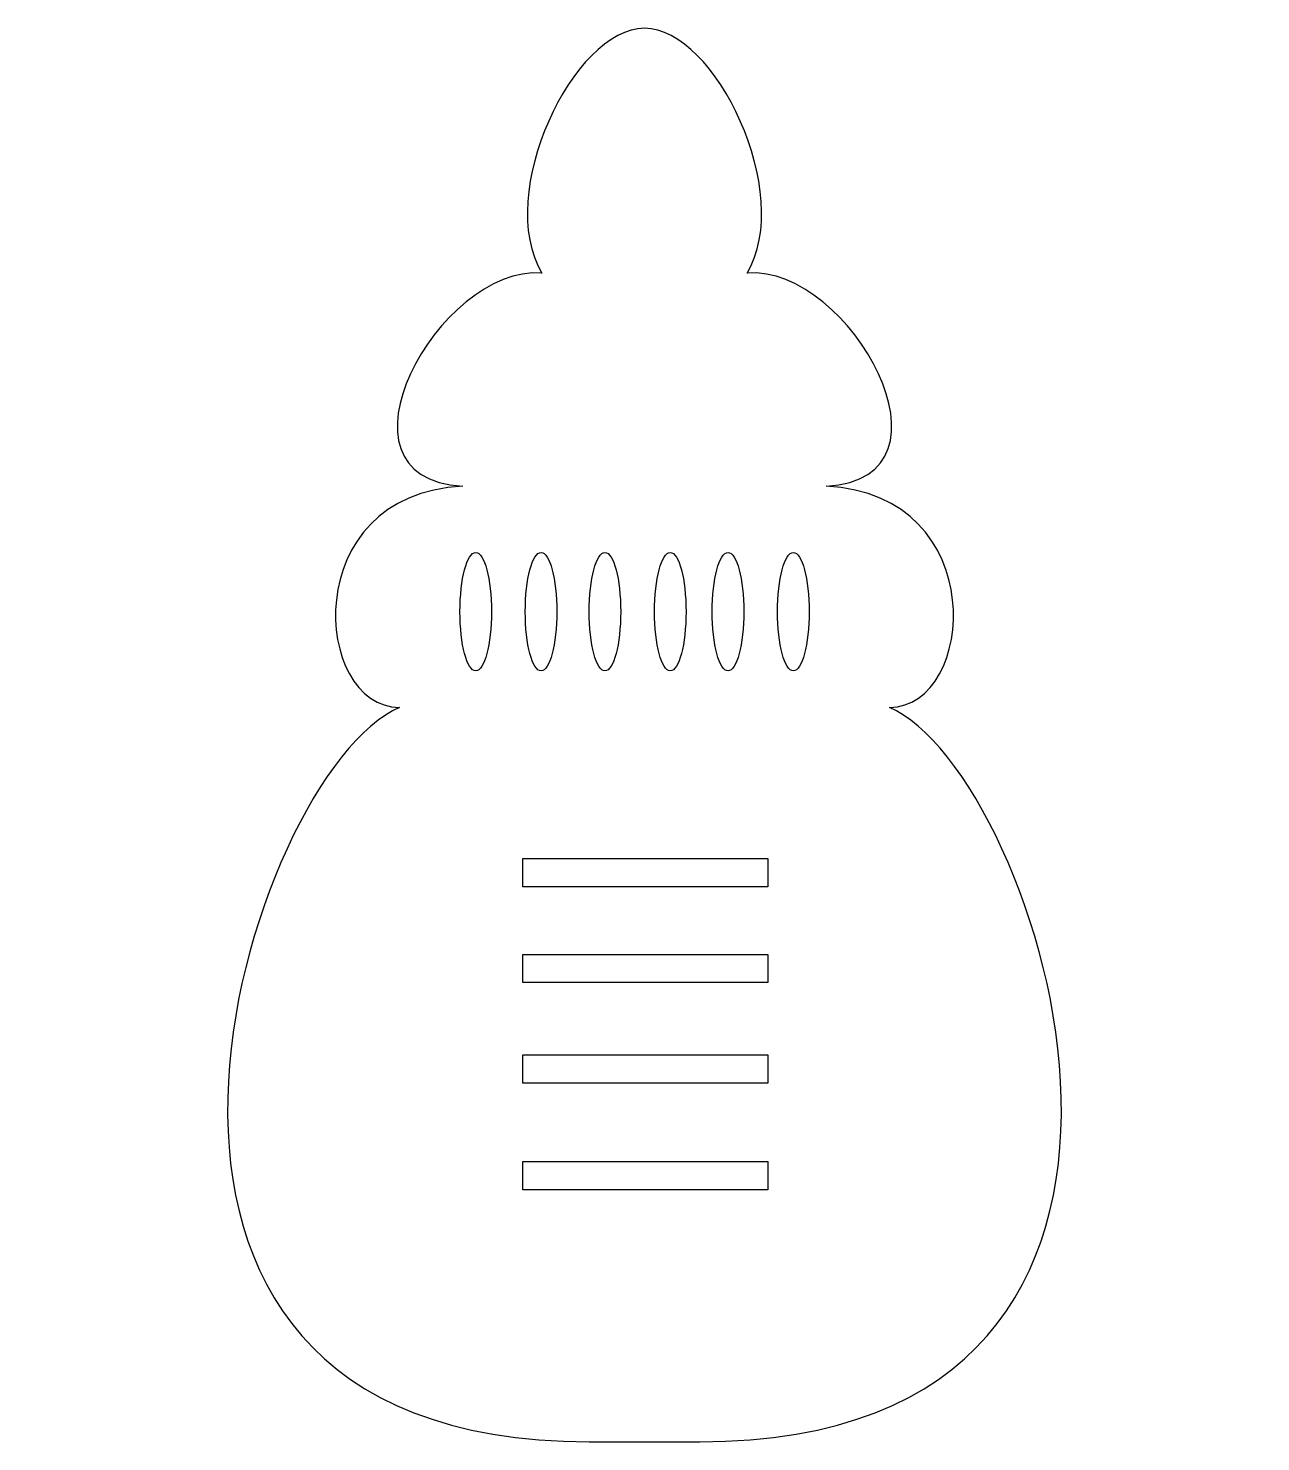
# Model space of a CAD drawing. Header units: centimetres. Extents: x -9 to 9.5, y -11 to 10.1.
import ezdxf

# ---------------------------------------------------------------- set-up
doc = ezdxf.new("R2010")
doc.units = ezdxf.units.CM
doc.header["$MEASUREMENT"] = 0
doc.layers.add('Camada 1', color=7, linetype='Continuous')

msp = doc.modelspace()

# ---------------------------------------------------------------- linework, layer by layer
at = {"layer": 'Camada 1'}
for points, knots in [([(0.21828, 10.14235), (1.28352, 10.14235), (2.46713, 7.65677), (1.75696, 6.47343), (1.75696, 6.47343), (3.29562, 6.5918), (5.07105, 3.39606), (2.94055, 3.27769), (2.94055, 3.27769), (5.4261, 3.15934), (5.1894, -0.0364), (3.88744, -0.0364), (3.88744, -0.0364), (6.13627, -0.98326), (9.45036, -11.04389), (1.04679, -11.04389), (1.04679, -11.04389), (1.04679, -11.04389), (-0.61026, -11.04389), (-0.61026, -11.04389), (-0.61026, -11.04389), (-9.01385, -11.04389), (-5.69976, -0.98327), (-3.45091, -0.0364), (-3.45091, -0.0364), (-4.75287, -0.0364), (-4.98959, 3.15934), (-2.50402, 3.27769), (-2.50402, 3.27769), (-4.6345, 3.39606), (-2.85909, 6.59178), (-1.32043, 6.47343), (-1.32043, 6.47343), (-2.03057, 7.6568), (-0.84696, 10.14235), (0.21828, 10.14235)], [0, 0, 0, 0, 0.1, 0.1, 0.1, 0.1, 0.2, 0.2, 0.2, 0.2, 0.3, 0.3, 0.3, 0.3, 0.4, 0.4, 0.4, 0.4, 0.5, 0.5, 0.5, 0.5, 0.6, 0.6, 0.6, 0.6, 0.7, 0.7, 0.7, 0.7, 0.8, 0.8, 0.8, 0.8, 1, 1, 1, 1]), ([(-2.30981, 2.2855), (-2.44065, 2.2855), (-2.54653, 1.88788), (-2.54653, 1.3978), (-2.54653, 1.3978), (-2.54653, 0.90772), (-2.44064, 0.5101), (-2.30981, 0.5101), (-2.30981, 0.5101), (-2.17898, 0.5101), (-2.07309, 0.90772), (-2.07309, 1.3978), (-2.07309, 1.3978), (-2.07309, 1.88788), (-2.17898, 2.2855), (-2.30981, 2.2855)], [0, 0, 0, 0, 0.2, 0.2, 0.2, 0.2, 0.4, 0.4, 0.4, 0.4, 0.6, 0.6, 0.6, 0.6, 1, 1, 1, 1]), ([(-1.33104, 2.2855), (-1.46188, 2.2855), (-1.56776, 1.88788), (-1.56776, 1.3978), (-1.56776, 1.3978), (-1.56776, 0.90772), (-1.4619, 0.5101), (-1.33104, 0.5101), (-1.33104, 0.5101), (-1.20018, 0.5101), (-1.09432, 0.90772), (-1.09432, 1.3978), (-1.09432, 1.3978), (-1.09432, 1.88788), (-1.2002, 2.2855), (-1.33104, 2.2855)], [0, 0, 0, 0, 0.2, 0.2, 0.2, 0.2, 0.4, 0.4, 0.4, 0.4, 0.6, 0.6, 0.6, 0.6, 1, 1, 1, 1]), ([(-0.37491, 2.2855), (-0.50575, 2.2855), (-0.61163, 1.88788), (-0.61163, 1.3978), (-0.61163, 1.3978), (-0.61163, 0.90772), (-0.50577, 0.5101), (-0.37491, 0.5101), (-0.37491, 0.5101), (-0.24405, 0.5101), (-0.13819, 0.90772), (-0.13819, 1.3978), (-0.13819, 1.3978), (-0.13819, 1.88788), (-0.24408, 2.2855), (-0.37491, 2.2855)], [0, 0, 0, 0, 0.2, 0.2, 0.2, 0.2, 0.4, 0.4, 0.4, 0.4, 0.6, 0.6, 0.6, 0.6, 1, 1, 1, 1]), ([(0.60386, 2.2855), (0.47302, 2.2855), (0.36716, 1.88788), (0.36716, 1.3978), (0.36716, 1.3978), (0.36716, 0.90772), (0.47302, 0.5101), (0.60386, 0.5101), (0.60386, 0.5101), (0.7347, 0.5101), (0.84058, 0.90772), (0.84058, 1.3978), (0.84058, 1.3978), (0.84058, 1.88788), (0.73472, 2.2855), (0.60386, 2.2855)], [0, 0, 0, 0, 0.2, 0.2, 0.2, 0.2, 0.4, 0.4, 0.4, 0.4, 0.6, 0.6, 0.6, 0.6, 1, 1, 1, 1]), ([(1.46939, 2.2855), (1.33855, 2.2855), (1.23267, 1.88788), (1.23267, 1.3978), (1.23267, 1.3978), (1.23267, 0.90772), (1.33856, 0.5101), (1.46939, 0.5101), (1.46939, 0.5101), (1.60022, 0.5101), (1.70609, 0.90772), (1.70609, 1.3978), (1.70609, 1.3978), (1.70609, 1.88788), (1.60023, 2.2855), (1.46939, 2.2855)], [0, 0, 0, 0, 0.2, 0.2, 0.2, 0.2, 0.4, 0.4, 0.4, 0.4, 0.6, 0.6, 0.6, 0.6, 1, 1, 1, 1]), ([(2.44816, 2.2855), (2.31732, 2.2855), (2.21144, 1.88788), (2.21144, 1.3978), (2.21144, 1.3978), (2.21144, 0.90772), (2.31733, 0.5101), (2.44816, 0.5101), (2.44816, 0.5101), (2.57899, 0.5101), (2.68488, 0.90772), (2.68488, 1.3978), (2.68488, 1.3978), (2.68488, 1.88788), (2.57903, 2.2855), (2.44816, 2.2855)], [0, 0, 0, 0, 0.2, 0.2, 0.2, 0.2, 0.4, 0.4, 0.4, 0.4, 0.6, 0.6, 0.6, 0.6, 1, 1, 1, 1]), ([(2.06581, -2.30328), (2.06581, -2.30328), (-1.60427, -2.30328), (-1.60427, -2.30328), (-1.60427, -2.30328), (-1.60427, -2.30328), (-1.60427, -2.7268), (-1.60427, -2.7268), (-1.60427, -2.7268), (-1.60427, -2.7268), (2.06581, -2.7268), (2.06581, -2.7268), (2.06581, -2.7268), (2.06581, -2.7268), (2.06581, -2.30328), (2.06581, -2.30328)], [0, 0, 0, 0, 0.2, 0.2, 0.2, 0.2, 0.4, 0.4, 0.4, 0.4, 0.6, 0.6, 0.6, 0.6, 1, 1, 1, 1]), ([(2.06581, -3.7384), (2.06581, -3.7384), (-1.60427, -3.7384), (-1.60427, -3.7384), (-1.60427, -3.7384), (-1.60427, -3.7384), (-1.60427, -4.1619), (-1.60427, -4.1619), (-1.60427, -4.1619), (-1.60427, -4.1619), (2.06581, -4.1619), (2.06581, -4.1619), (2.06581, -4.1619), (2.06581, -4.1619), (2.06581, -3.7384), (2.06581, -3.7384)], [0, 0, 0, 0, 0.2, 0.2, 0.2, 0.2, 0.4, 0.4, 0.4, 0.4, 0.6, 0.6, 0.6, 0.6, 1, 1, 1, 1]), ([(2.06581, -5.24425), (2.06581, -5.24425), (-1.60427, -5.24425), (-1.60427, -5.24425), (-1.60427, -5.24425), (-1.60427, -5.24425), (-1.60427, -5.66777), (-1.60427, -5.66777), (-1.60427, -5.66777), (-1.60427, -5.66777), (2.06581, -5.66777), (2.06581, -5.66777), (2.06581, -5.66777), (2.06581, -5.66777), (2.06581, -5.24425), (2.06581, -5.24425)], [0, 0, 0, 0, 0.2, 0.2, 0.2, 0.2, 0.4, 0.4, 0.4, 0.4, 0.6, 0.6, 0.6, 0.6, 1, 1, 1, 1]), ([(2.06581, -6.84398), (2.06581, -6.84398), (-1.60427, -6.84398), (-1.60427, -6.84398), (-1.60427, -6.84398), (-1.60427, -6.84398), (-1.60427, -7.26747), (-1.60427, -7.26747), (-1.60427, -7.26747), (-1.60427, -7.26747), (2.06581, -7.26747), (2.06581, -7.26747), (2.06581, -7.26747), (2.06581, -7.26747), (2.06581, -6.84398), (2.06581, -6.84398)], [0, 0, 0, 0, 0.2, 0.2, 0.2, 0.2, 0.4, 0.4, 0.4, 0.4, 0.6, 0.6, 0.6, 0.6, 1, 1, 1, 1])]:
    msp.add_open_spline(points, degree=3, knots=knots, dxfattribs=at)

doc.saveas('drawing.dxf')
